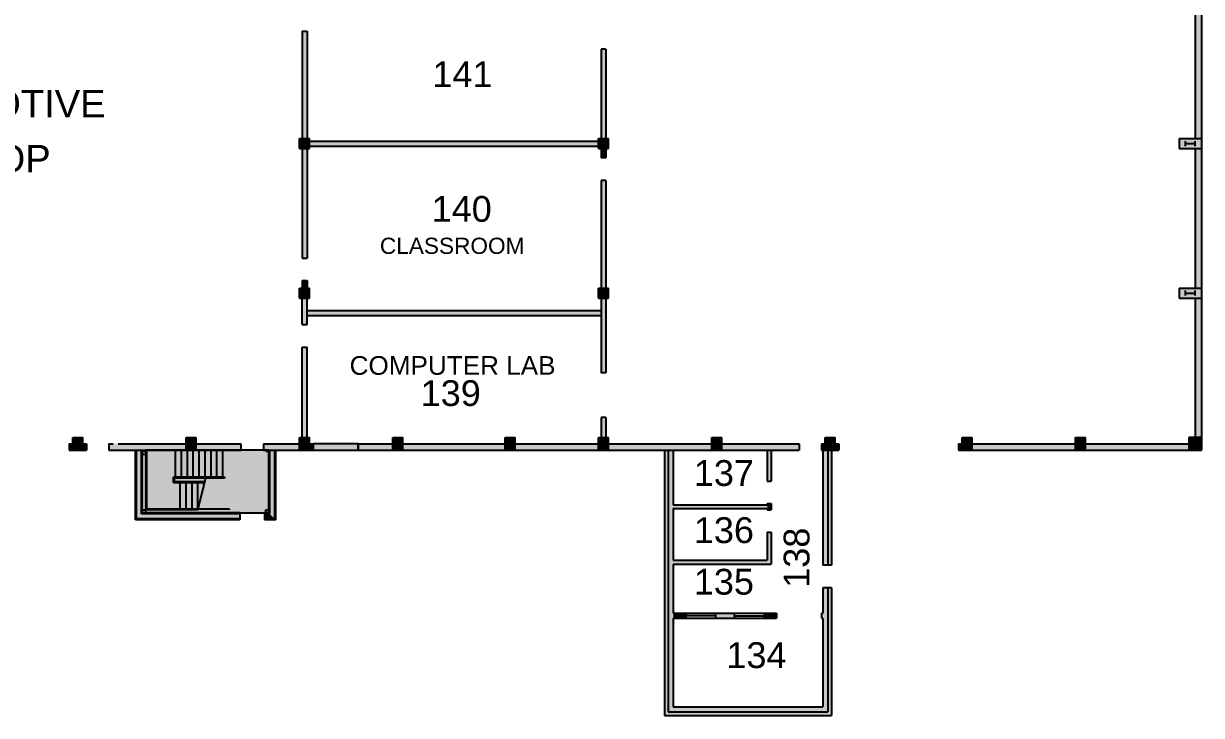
# Model space of a CAD drawing. Extents: x 268 to 100406, y 480 to 72572.
# Drawn here: x 1705 to 3596, y 557 to 1667 of the extents above; entities that cross this region are included whole.
import ezdxf

# ---------------------------------------------------------------- set-up
doc = ezdxf.new("R2010")
doc.units = 0
doc.header["$LTSCALE"] = 0.5
for name, color, linetype in [('CORRIDOR_HATCH', 253, 'CONTINUOUS'), ('ROOM_NAMES', 7, 'CONTINUOUS'), ('SOLID', 7, 'CONTINUOUS'), ('STAIR', 7, 'CONTINUOUS'), ('TEXT', 7, 'CONTINUOUS'), ('WALL', 7, 'CONTINUOUS')]:
    doc.layers.add(name, color=color, linetype=linetype)
doc.styles.add('STANDARD_2', font='arial.ttf')

# ---------------------------------------------------------------- blocks, each defined once
blk = doc.blocks.new('COL1')
at = {"layer": 'WALL'}
for p, q in [((-8, -8), (-8, 8)), ((-8, 8), (8, 8)), ((-4, -4), (-4, 4)), ((-4, 0), (4, 0)), ((4, -4), (4, 4)), ((8, -8), (8, 8)), ((-8, -8), (8, -8))]:
    blk.add_line(p, q, dxfattribs=at)
blk = doc.blocks.new('*U59')
at = {"layer": 'SOLID'}
for points in [[(2169.6, 982.8), (2169.6, 992.8), (2241.6, 982.8)], [(2241.6, 982.8), (2169.6, 992.8), (2241.6, 992.8)], [(2241.6, 982.8), (2241.6, 992.8), (2297.6, 982.8)], [(2297.6, 982.8), (2241.6, 992.8), (2297.6, 992.8)]]:
    blk.add_solid(points, dxfattribs=at)
blk = doc.blocks.new('*U60')
at = {"layer": 'SOLID'}
for points in [[(2151.6, 1184.2), (2151.6, 1226.8), (2159.6, 1184.2)], [(2159.6, 1184.2), (2151.6, 1226.8), (2159.6, 1226.8)]]:
    blk.add_solid(points, dxfattribs=at)
blk = doc.blocks.new('*U61')
at = {"layer": 'SOLID'}
for points in [[(2151.6, 1002.8), (2151.6, 1148.2), (2159.6, 1002.8)], [(2159.6, 1002.8), (2151.6, 1148.2), (2159.6, 1148.2)]]:
    blk.add_solid(points, dxfattribs=at)
blk = doc.blocks.new('*U62')
at = {"layer": 'SOLID'}
for points in [[(2159.6, 1198.8), (2159.6, 1206.8), (2631.6, 1198.8)], [(2631.6, 1198.8), (2159.6, 1206.8), (2631.6, 1206.8)]]:
    blk.add_solid(points, dxfattribs=at)
blk = doc.blocks.new('*U90')
at = {"layer": 'CORRIDOR_HATCH'}
for points in [[(1900.5, 881.8), (1900.5, 982.8), (2098.5, 881.8)], [(2098.5, 881.8), (1900.5, 982.8), (2098.5, 982.8)]]:
    blk.add_solid(points, dxfattribs=at)

msp = doc.modelspace()

# ---------------------------------------------------------------- linework, layer by layer
at = {"layer": 'CORRIDOR_HATCH'}
msp.add_lwpolyline([(2098.5, 982.8), (1900.5, 982.8), (1900.5, 881.8), (2098.5, 881.8)], close=True, dxfattribs=at)
at = {"layer": 'SOLID'}
for points in [[(3585.6, 1482.8), (3595.6, 1482.8), (3585.6, 1706.8), (3595.6, 1706.8)], [(2159.6, 1482.8), (2151.6, 1482.8), (2159.6, 1655.4), (2151.6, 1655.4)], [(2631.6, 1482.8), (2639.6, 1482.8), (2631.6, 1626.6), (2639.6, 1626.6)], [(2147.6, 1466.8), (2147.6, 1482.8), (2163.6, 1466.8), (2163.6, 1482.8)], [(2163.6, 1478.8), (2163.6, 1470.8), (2627.6, 1478.8), (2627.6, 1470.8)], [(2627.6, 1466.8), (2643.6, 1466.8), (2627.6, 1482.8), (2643.6, 1482.8)], [(3559.6, 1466.8), (3559.6, 1482.8), (3595.6, 1466.8), (3595.6, 1482.8)], [(2151.6, 1466.8), (2151.6, 1290.8), (2159.6, 1466.8), (2159.6, 1290.8)], [(2631.6, 1451.7), (2639.6, 1451.7), (2631.6, 1466.8), (2639.6, 1466.8)], [(3585.6, 1242.8), (3595.6, 1242.8), (3585.6, 1466.8), (3595.6, 1466.8)], [(2631.6, 1415.7), (2639.6, 1415.7), (2631.6, 1242.8), (2639.6, 1242.8)], [(2151.6, 1254.8), (2159.6, 1254.8), (2151.6, 1242.8), (2159.6, 1242.8)], [(2147.6, 1242.8), (2147.6, 1226.8), (2163.6, 1242.8), (2163.6, 1226.8)], [(2627.6, 1226.8), (2643.6, 1226.8), (2627.6, 1242.8), (2643.6, 1242.8)], [(3559.6, 1226.8), (3595.6, 1226.8), (3559.6, 1242.8), (3595.6, 1242.8)], [(2631.6, 1106.8), (2639.6, 1106.8), (2631.6, 1226.8), (2639.6, 1226.8)], [(3585.6, 1002.8), (3595.6, 1002.8), (3585.6, 1226.8), (3595.6, 1226.8)], [(2631.6, 1034.8), (2639.6, 1034.8), (2631.6, 1002.8), (2639.6, 1002.8)], [(1783.6, 982.8), (1783.6, 1002.8), (1799.6, 982.8), (1799.6, 1002.8)], [(1965.6, 982.8), (1965.6, 1002.8), (1981.6, 982.8), (1981.6, 1002.8)], [(2147.6, 1002.8), (2163.6, 1002.8), (2147.6, 982.8), (2163.6, 982.8)], [(2297.6, 1002.8), (2313.6, 1002.8), (2297.6, 982.8), (2313.6, 982.8)], [(2477.6, 982.8), (2493.6, 982.8), (2477.6, 1002.8), (2493.6, 1002.8)], [(2627.6, 1002.8), (2643.6, 1002.8), (2627.6, 982.8), (2643.6, 982.8)], [(2809.6, 1002.8), (2825.6, 1002.8), (2809.6, 982.8), (2825.6, 982.8)], [(2991.6, 1002.8), (2991.6, 982.8), (3007.6, 1002.8), (3007.6, 982.8)], [(3211.6, 982.8), (3211.6, 1002.8), (3227.6, 982.8), (3227.6, 1002.8)], [(3393.6, 1002.8), (3409.6, 1002.8), (3393.6, 982.8), (3409.6, 982.8)], [(3575.6, 1002.8), (3575.6, 982.8), (3595.6, 1002.8), (3595.6, 982.8)], [(1777.6, 982.8), (1783.6, 982.8), (1777.6, 992.8), (1783.6, 992.8)], [(1799.6, 982.8), (1805.6, 982.8), (1799.6, 992.8), (1805.6, 992.8)], [(1841.6, 992.8), (1841.6, 982.8), (1965.6, 992.8), (1965.6, 982.8)], [(1981.6, 992.8), (2053.5, 992.8), (1981.6, 982.8), (2053.5, 982.8)], [(2089.5, 992.8), (2089.5, 982.8), (2147.6, 992.8), (2147.6, 982.8)], [(2163.6, 992.8), (2169.6, 992.8), (2163.6, 982.8), (2169.6, 982.8)], [(2313.6, 992.8), (2313.6, 982.8), (2477.6, 992.8), (2477.6, 982.8)], [(2493.6, 992.8), (2493.6, 982.8), (2627.6, 992.8), (2627.6, 982.8)], [(2643.6, 992.8), (2643.6, 982.8), (2809.6, 992.8), (2809.6, 982.8)], [(2825.6, 992.8), (2949.6, 992.8), (2825.6, 982.8), (2949.6, 982.8)], [(2985.6, 992.8), (2991.6, 992.8), (2985.6, 982.8), (2991.6, 982.8)], [(3007.6, 992.8), (3013.6, 992.8), (3007.6, 982.8), (3013.6, 982.8)], [(3205.6, 992.8), (3205.6, 982.8), (3211.6, 992.8), (3211.6, 982.8)], [(3393.6, 992.8), (3393.6, 982.8), (3227.6, 992.8), (3227.6, 982.8)], [(3409.6, 992.8), (3409.6, 982.8), (3575.6, 992.8), (3575.6, 982.8)], [(1895.5, 980.8), (1884.5, 982.8), (1895.5, 881.8), (1884.5, 870.8)], [(1895.5, 980.8), (1894, 982.8), (1884.5, 982.8)], [(2098.5, 982.8), (2098.2, 980.5), (2109.5, 982.8)], [(2098.5, 881.8), (2109.5, 870.8), (2098.5, 980.8), (2109.5, 982.8)], [(2733.6, 982.8), (2747.6, 982.8), (2733.6, 556.8), (2747.6, 570.8)], [(2898.6, 982.8), (2904.6, 982.8), (2898.6, 932.8), (2904.6, 932.8)], [(2987.6, 797.8), (3001.6, 797.8), (2987.6, 982.8), (3001.6, 982.8)], [(2747.6, 894.8), (2747.6, 888.8), (2898.6, 894.8), (2898.6, 888.8)], [(2898.6, 896.8), (2898.6, 886.8), (2904.6, 896.8), (2904.6, 886.8)], [(1895.5, 881.8), (1884.5, 870.8), (2051.5, 881.8), (2051.5, 870.8)], [(2091.5, 881.8), (2091.5, 870.8), (2098.5, 881.8), (2109.5, 870.8)], [(2904.6, 850.8), (2904.6, 799.8), (2898.6, 850.8), (2898.6, 805.8)], [(2747.6, 799.8), (2747.6, 805.8), (2904.6, 799.8), (2898.6, 805.8)], [(3001.6, 556.8), (2987.6, 570.8), (3001.6, 761.8), (2987.6, 761.8)], [(2747.6, 720.8), (2747.6, 712.8), (2767.6, 720.8), (2767.6, 712.8)], [(2815.6, 720.8), (2815.6, 712.8), (2845.6, 720.8), (2845.6, 712.8)], [(2893.6, 720.8), (2913.6, 720.8), (2893.6, 712.8), (2913.6, 712.8)], [(2985.6, 712.8), (2987.6, 712.8), (2985.6, 720.8), (2987.6, 720.8)], [(2733.6, 556.8), (2747.6, 570.8), (3001.6, 556.8), (2987.6, 570.8)]]:
    msp.add_solid(points, dxfattribs=at)
at = {"layer": 'STAIR'}
for p, q in [((1886, 872.3), (1886, 982.8)), ((1894, 880.3), (1894, 982.8)), ((2027, 981.3), (2027, 982.8)), ((2100, 880.3), (2100, 982.8)), ((2108, 872.3), (2108, 982.8)), ((2027, 939.3), (1945.5, 939.3)), ((1945.5, 930.3), (1945.5, 939.3)), ((1995.5, 930.3), (1945.5, 930.3)), ((2027, 937.8), (1947, 937.8)), ((1947, 931.8), (1947, 937.8)), ((1995.9, 931.8), (1947, 931.8)), ((1984.1, 886.8), (1997.4, 937.8)), ((2051.5, 872.3), (1886, 872.3)), ((2051.5, 880.3), (1894, 880.3)), ((1984.1, 886.8), (1900.5, 886.8)), ((2100, 880.3), (2091.5, 880.3)), ((2108, 872.3), (2091.5, 872.3)), ((2767.6, 720.8), (2815.6, 720.8)), ((2845.6, 720.8), (2893.6, 720.8)), ((2815.6, 716.8), (2767.6, 716.8)), ((2767.6, 712.8), (2815.6, 712.8)), ((2845.6, 716.8), (2893.6, 716.8)), ((2845.6, 712.8), (2893.6, 712.8))]:
    msp.add_line(p, q, dxfattribs=at)
at = {"layer": 'STAIR', "linetype": 'CONTINUOUS'}
for p, q in [((1900.5, 982.8), (1900.5, 886.8)), ((1902, 981.3), (1902, 888.3)), ((1948, 981.3), (1948, 939.3)), ((1957.5, 981.3), (1957.5, 939.3)), ((1967, 981.3), (1967, 939.3)), ((1976.5, 981.3), (1976.5, 939.3)), ((1986, 981.3), (1986, 939.3)), ((1995.5, 981.3), (1995.5, 939.3)), ((2005, 981.3), (2005, 939.3)), ((2014.5, 981.3), (2014.5, 939.3)), ((2024, 981.3), (2024, 939.3)), ((1955.5, 930.3), (1955.5, 888.3)), ((1965, 930.3), (1965, 888.3)), ((1974.5, 930.3), (1974.5, 888.3)), ((1984, 930.3), (1984, 888.3)), ((1993.5, 930.3), (1993.5, 922.6)), ((2027, 939.3), (2027, 937.8)), ((1902, 888.3), (1984.5, 888.3)), ((1902, 888.3), (2034.5, 888.3)), ((2034.5, 888.3), (2034.5, 886.8))]:
    msp.add_line(p, q, dxfattribs=at)
at = {"layer": 'WALL'}
for p, q in [((3595.6, 1816.8), (3595.6, 982.8)), ((3585.6, 1706.8), (3585.6, 1482.8)), ((2151.6, 1655.4), (2159.6, 1655.4)), ((2151.6, 1655.4), (2151.6, 1482.8)), ((2159.6, 1655.4), (2159.6, 1482.8)), ((2639.6, 1626.6), (2631.6, 1626.6)), ((2631.6, 1626.6), (2631.6, 1482.8)), ((2639.6, 1626.6), (2639.6, 1482.8)), ((2147.6, 1466.8), (2147.6, 1482.8)), ((2147.6, 1482.8), (2163.6, 1482.8)), ((2151.6, 1470.8), (2151.6, 1478.8)), ((2159.6, 1470.8), (2159.6, 1478.8)), ((2163.6, 1466.8), (2163.6, 1482.8)), ((2163.6, 1478.8), (2627.6, 1478.8)), ((2627.6, 1466.8), (2627.6, 1482.8)), ((2627.6, 1482.8), (2643.6, 1482.8)), ((2631.6, 1470.8), (2631.6, 1478.8)), ((2639.6, 1470.8), (2639.6, 1478.8)), ((2643.6, 1466.8), (2643.6, 1482.8)), ((3559.6, 1482.8), (3559.6, 1466.8)), ((3559.6, 1482.8), (3595.6, 1482.8)), ((3569.6, 1478.8), (3569.6, 1470.8)), ((3584.9, 1478.8), (3584.9, 1470.8)), ((2147.6, 1466.8), (2163.6, 1466.8)), ((2151.6, 1474.8), (2159.6, 1474.8)), ((2151.6, 1466.8), (2151.6, 1290.8)), ((2159.6, 1466.8), (2159.6, 1290.8)), ((2163.6, 1470.8), (2627.6, 1470.8)), ((2627.6, 1466.8), (2643.6, 1466.8)), ((2631.6, 1474.8), (2639.6, 1474.8)), ((2631.6, 1466.8), (2631.6, 1451.7)), ((2639.6, 1466.8), (2639.6, 1451.7)), ((3559.6, 1466.8), (3595.6, 1466.8)), ((3569.6, 1474.8), (3584.9, 1474.8)), ((3585.6, 1466.8), (3585.6, 1242.8)), ((2639.6, 1451.7), (2631.6, 1451.7)), ((2639.6, 1415.7), (2631.6, 1415.7)), ((2631.6, 1415.7), (2631.6, 1106.8)), ((2639.6, 1415.7), (2639.6, 1106.8)), ((2151.6, 1290.8), (2159.6, 1290.8)), ((2151.6, 1254.8), (2159.6, 1254.8)), ((2151.6, 1254.8), (2151.6, 1242.8)), ((2159.6, 1254.8), (2159.6, 1242.8)), ((2147.6, 1226.8), (2147.6, 1242.8)), ((2147.6, 1242.8), (2163.6, 1242.8)), ((2151.6, 1230.8), (2151.6, 1238.8)), ((2151.6, 1234.8), (2159.6, 1234.8)), ((2159.6, 1230.8), (2159.6, 1238.8)), ((2163.6, 1226.8), (2163.6, 1242.8)), ((3559.6, 1242.8), (3595.6, 1242.8)), ((3559.6, 1242.8), (3559.6, 1226.8)), ((3569.6, 1238.8), (3569.6, 1230.8)), ((3569.6, 1234.8), (3584.9, 1234.8)), ((3584.9, 1238.8), (3584.9, 1230.8)), ((2147.6, 1226.8), (2163.6, 1226.8)), ((2151.6, 1184.2), (2151.6, 1226.8)), ((2159.6, 1184.2), (2159.6, 1226.8)), ((3559.6, 1226.8), (3595.6, 1226.8)), ((3585.6, 1226.8), (3585.6, 1002.8)), ((2159.6, 1206.8), (2631.6, 1206.8)), ((2159.6, 1198.8), (2631.6, 1198.8)), ((2151.6, 1184.2), (2159.6, 1184.2)), ((2151.6, 1002.8), (2151.6, 1148.2)), ((2151.6, 1148.2), (2159.6, 1148.2)), ((2159.6, 1002.8), (2159.6, 1148.2)), ((2639.6, 1106.8), (2631.6, 1106.8)), ((2639.6, 1034.8), (2631.6, 1034.8)), ((2631.6, 1034.8), (2631.6, 1002.8)), ((2639.6, 1034.8), (2639.6, 1002.8)), ((1783.6, 1002.8), (1799.6, 1002.8)), ((1783.6, 982.8), (1783.6, 1002.8)), ((1799.6, 982.8), (1799.6, 1002.8)), ((1965.6, 1002.8), (1981.6, 1002.8)), ((1965.6, 982.8), (1965.6, 1002.8)), ((1981.6, 982.8), (1981.6, 1002.8)), ((2147.6, 1002.8), (2163.6, 1002.8)), ((2147.6, 982.8), (2147.6, 1002.8)), ((2163.6, 982.8), (2163.6, 1002.8)), ((2297.6, 1002.8), (2313.6, 1002.8)), ((2297.6, 982.8), (2297.6, 1002.8)), ((2313.6, 982.8), (2313.6, 1002.8)), ((2477.6, 1002.8), (2493.6, 1002.8)), ((2477.6, 982.8), (2477.6, 1002.8)), ((2493.6, 982.8), (2493.6, 1002.8)), ((2627.6, 1002.8), (2643.6, 1002.8)), ((2627.6, 982.8), (2627.6, 1002.8)), ((2643.6, 982.8), (2643.6, 1002.8)), ((2809.6, 1002.8), (2825.6, 1002.8)), ((2809.6, 982.8), (2809.6, 1002.8)), ((2825.6, 982.8), (2825.6, 1002.8)), ((2991.6, 1002.8), (3007.6, 1002.8)), ((2991.6, 982.8), (2991.6, 1002.8)), ((3007.6, 982.8), (3007.6, 1002.8)), ((3211.6, 1002.8), (3227.6, 1002.8)), ((3211.6, 982.8), (3211.6, 1002.8)), ((3227.6, 982.8), (3227.6, 1002.8)), ((3393.6, 1002.8), (3409.6, 1002.8)), ((3393.6, 982.8), (3393.6, 1002.8)), ((3409.6, 982.8), (3409.6, 1002.8)), ((3595.6, 1002.8), (3575.6, 1002.8)), ((3575.6, 1002.8), (3575.6, 982.8)), ((1777.6, 992.8), (1777.6, 982.8)), ((1777.6, 992.8), (1783.6, 992.8)), ((1787.6, 998.8), (1795.6, 998.8)), ((1787.6, 990.8), (1795.6, 990.8)), ((1791.6, 990.8), (1791.6, 998.8)), ((1799.6, 992.8), (1805.6, 992.8)), ((1805.6, 992.8), (1805.6, 982.8)), ((1841.6, 992.8), (1841.6, 982.8)), ((1841.6, 992.8), (1848.6, 992.8)), ((1856.6, 992.8), (1965.6, 992.8)), ((1969.6, 998.8), (1977.6, 998.8)), ((1969.6, 990.8), (1977.6, 990.8)), ((1973.6, 990.8), (1973.6, 998.8)), ((1981.6, 992.8), (2053.5, 992.8)), ((2053.5, 992.8), (2053.5, 982.8)), ((2089.5, 992.8), (2089.5, 982.8)), ((2089.5, 992.8), (2147.6, 992.8)), ((2151.6, 998.8), (2159.6, 998.8)), ((2151.6, 990.8), (2159.6, 990.8)), ((2155.6, 990.8), (2155.6, 998.8)), ((2163.6, 992.8), (2169.6, 992.8)), ((2169.6, 992.8), (2169.6, 982.8)), ((2241.6, 992.8), (2241.6, 982.8)), ((2241.6, 992.8), (2297.6, 992.8)), ((2301.6, 998.8), (2309.6, 998.8)), ((2301.6, 990.8), (2309.6, 990.8)), ((2305.6, 990.8), (2305.6, 998.8)), ((2313.6, 992.8), (2477.6, 992.8)), ((2481.6, 998.8), (2489.6, 998.8)), ((2481.6, 990.8), (2489.6, 990.8)), ((2485.6, 990.8), (2485.6, 998.8)), ((2493.6, 992.8), (2627.6, 992.8)), ((2631.6, 998.8), (2639.6, 998.8)), ((2631.6, 990.8), (2639.6, 990.8)), ((2635.6, 990.8), (2635.6, 998.8)), ((2643.6, 992.8), (2809.6, 992.8)), ((2813.6, 998.8), (2821.6, 998.8)), ((2813.6, 990.8), (2821.6, 990.8)), ((2817.6, 990.8), (2817.6, 998.8)), ((2825.6, 992.8), (2949.6, 992.8)), ((2949.6, 992.8), (2949.6, 982.8)), ((2985.6, 992.8), (2985.6, 982.8)), ((2985.6, 992.8), (2991.6, 992.8)), ((2995.6, 998.8), (3003.6, 998.8)), ((2995.6, 990.8), (3003.6, 990.8)), ((2999.6, 990.8), (2999.6, 998.8)), ((3007.6, 992.8), (3013.6, 992.8)), ((3013.6, 992.8), (3013.6, 982.8)), ((3205.6, 992.8), (3205.6, 982.8)), ((3205.6, 992.8), (3211.6, 992.8)), ((3215.6, 998.8), (3223.6, 998.8)), ((3215.6, 990.8), (3223.6, 990.8)), ((3219.6, 990.8), (3219.6, 998.8)), ((3227.6, 992.8), (3393.6, 992.8)), ((3397.6, 998.8), (3405.6, 998.8)), ((3397.6, 990.8), (3405.6, 990.8)), ((3401.6, 990.8), (3401.6, 998.8)), ((3409.6, 992.8), (3575.6, 992.8)), ((3579.6, 998.8), (3579.6, 990.8)), ((3587.6, 994.8), (3579.6, 994.8)), ((3587.6, 998.8), (3587.6, 990.8)), ((1777.6, 982.8), (1805.6, 982.8)), ((1841.6, 982.8), (2053.5, 982.8)), ((1884.5, 870.8), (1884.5, 982.8)), ((1895.5, 881.8), (1895.5, 982.8)), ((1895.5, 980.8), (1900.5, 980.8)), ((1895.5, 975.8), (1895.5, 980.8)), ((1900.5, 975.8), (1895.5, 975.8)), ((1900.5, 980.8), (1900.5, 975.8)), ((2089.5, 982.8), (2169.6, 982.8)), ((2093.5, 980.8), (2098.5, 980.8)), ((2098.5, 881.8), (2098.5, 982.8)), ((2098.5, 980.8), (2098.5, 975.8)), ((2109.5, 870.8), (2109.5, 982.8)), ((2241.6, 982.8), (2949.6, 982.8)), ((2733.6, 982.8), (2733.6, 556.8)), ((2739.6, 982.8), (2739.6, 562.8)), ((2747.6, 982.8), (2747.6, 894.8)), ((2898.6, 982.8), (2898.6, 932.8)), ((2904.6, 982.8), (2904.6, 932.8)), ((2985.6, 982.8), (3013.6, 982.8)), ((2987.6, 982.8), (2987.6, 797.8)), ((2995.6, 982.8), (2995.6, 797.8)), ((3001.6, 982.8), (3001.6, 797.8)), ((3205.6, 982.8), (3595.6, 982.8)), ((2898.6, 932.8), (2904.6, 932.8)), ((2747.6, 894.8), (2898.6, 894.8)), ((2898.6, 896.8), (2904.6, 896.8)), ((2898.6, 896.8), (2898.6, 894.8)), ((2904.6, 896.8), (2904.6, 886.8)), ((2051.5, 870.8), (1884.5, 870.8)), ((1895.5, 886.8), (1900.5, 886.8)), ((1895.5, 881.8), (1895.5, 886.8)), ((2051.5, 881.8), (1895.5, 881.8)), ((1900.5, 881.8), (1895.5, 881.8)), ((1900.5, 886.8), (1900.5, 881.8)), ((2051.5, 881.8), (2051.5, 870.8)), ((2091.5, 881.8), (2091.5, 870.8)), ((2098.5, 881.8), (2091.5, 881.8)), ((2109.5, 870.8), (2091.5, 870.8)), ((2093.5, 886.8), (2098.5, 886.8)), ((2093.5, 881.8), (2093.5, 886.8)), ((2098.5, 881.8), (2093.5, 881.8)), ((2098.5, 886.8), (2098.5, 881.8)), ((2747.6, 888.8), (2898.6, 888.8)), ((2747.6, 888.8), (2747.6, 805.8)), ((2898.6, 888.8), (2898.6, 886.8)), ((2898.6, 886.8), (2904.6, 886.8)), ((2898.6, 850.8), (2904.6, 850.8)), ((2898.6, 850.8), (2898.6, 805.8)), ((2904.6, 850.8), (2904.6, 799.8)), ((2747.6, 805.8), (2898.6, 805.8)), ((2747.6, 799.8), (2904.6, 799.8)), ((2747.6, 799.8), (2747.6, 720.8)), ((3001.6, 797.8), (2987.6, 797.8)), ((3001.6, 761.8), (2987.6, 761.8)), ((2987.6, 761.8), (2987.6, 720.8)), ((2995.6, 761.8), (2995.6, 562.8)), ((3001.6, 761.8), (3001.6, 556.8)), ((2747.6, 720.8), (2767.6, 720.8)), ((2767.6, 720.8), (2767.6, 712.8)), ((2815.6, 720.8), (2815.6, 712.8)), ((2815.6, 720.8), (2845.6, 720.8)), ((2845.6, 720.8), (2845.6, 712.8)), ((2893.6, 720.8), (2893.6, 712.8)), ((2893.6, 720.8), (2913.6, 720.8)), ((2913.6, 720.8), (2913.6, 712.8)), ((2985.6, 720.8), (2985.6, 712.8)), ((2985.6, 720.8), (2987.6, 720.8)), ((2747.6, 712.8), (2767.6, 712.8)), ((2747.6, 712.8), (2747.6, 570.8)), ((2815.6, 712.8), (2845.6, 712.8)), ((2893.6, 712.8), (2913.6, 712.8)), ((2985.6, 712.8), (2987.6, 712.8)), ((2987.6, 712.8), (2987.6, 570.8)), ((2747.6, 570.8), (2987.6, 570.8)), ((2733.6, 556.8), (3001.6, 556.8)), ((2739.6, 562.8), (2995.6, 562.8))]:
    msp.add_line(p, q, dxfattribs=at)
msp.add_lwpolyline([(2169.6, 982.8), (2241.6, 982.8), (2241.6, 992.8), (2169.6, 992.8)], close=True, dxfattribs=at)

# ---------------------------------------------------------------- block references
at = {"layer": 'CORRIDOR_HATCH'}
msp.add_blockref('*U90', (0, 0), dxfattribs=at)
at = {"layer": 'SOLID'}
for name in ['*U60', '*U62', '*U61', '*U59']:
    msp.add_blockref(name, (0, 0), dxfattribs=at)
at = {"layer": 'WALL'}
msp.add_blockref('COL1', (2635.6, 1234.8), dxfattribs=at)

# ---------------------------------------------------------------- texts
at = {"layer": 'ROOM_NAMES', "style": 'STANDARD_2'}
for s, p in [('AUTOMOTIVE', (1431.8, 1516.8)), ('SHOP', (1574.7, 1428.8))]:
    msp.add_text(s, height=43.79, dxfattribs=at).set_placement(p)
at = {"layer": 'ROOM_NAMES', "linetype": 'CONTINUOUS', "style": 'STANDARD_2'}
for s, height, p in [('CLASSROOM', 26, (2276.6, 1297.7)), ('COMPUTER LAB', 30, (2228, 1103.6))]:
    msp.add_text(s, height=height, dxfattribs=at).set_placement(p)
at = {"layer": 'TEXT', "style": 'STANDARD_2'}
for s, p in [('141', (2360.9, 1565.4)), ('140', (2359.7, 1349.2)), ('139', (2342.1, 1053.5)), ('137', (2780.6, 925.2)), ('136', (2780.6, 833.5)), ('135', (2780.6, 750.7)), ('134', (2832.9, 632.9))]:
    msp.add_text(s, height=41.42, dxfattribs=at).set_placement(p)
msp.add_text('138', height=41.42, rotation=90, dxfattribs=at).set_placement((2966.3, 761.7))

doc.saveas('drawing.dxf')
